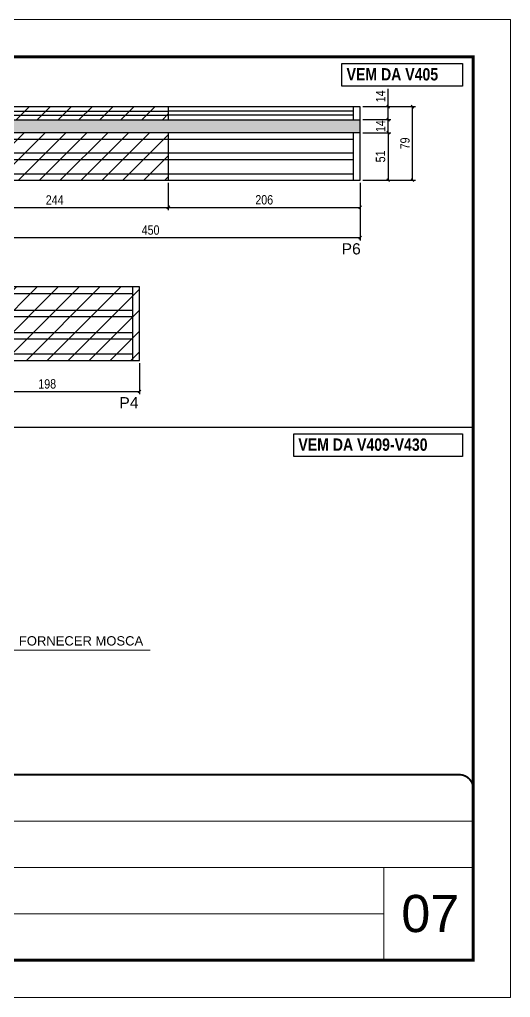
# Model space of a CAD drawing. Extents: x -15895 to 12929, y -2522 to 15173.
# Drawn here: x 7451 to 7978, y 12409 to 13459 of the extents above; entities that cross this region are included whole.
import ezdxf

# ---------------------------------------------------------------- set-up
doc = ezdxf.new("R2010")
doc.units = 0
doc.header["$PDMODE"] = 35
doc.header["$PDSIZE"] = -10
doc.linetypes.add('CONTINUO', pattern=[0])
doc.linetypes.add('DASHED', pattern=[0.75, 0.5, -0.25])
for name, color, linetype in [('5', 5, 'Continuous'), ('COTA', 241, 'Continuous'), ('NOMENCLATURA', 7, 'Continuous'), ('Painéis', 200, 'Continuous'), ('SARR_2.2x7', 40, 'Continuous'), ('SARR_EDITAR', 141, 'Continuous')]:
    doc.layers.add(name, color=color, linetype=linetype)
for name, color, linetype, lineweight in [('CARIMBO', 255, 'Continuous', 9), ('Folhas', 255, 'Continuous', 9), ('Hachura', 251, 'Continuous', 9), ('SARRAFO DE PRESSAO', 251, 'DASHED', 9)]:
    doc.layers.add(name, color=color, linetype=linetype, lineweight=lineweight)
doc.styles.add('ARIAL', font='arial.ttf')
doc.styles.add('COTA TECNICA', font='techl___.ttf', dxfattribs={"height": 10})
doc.styles.get("Standard").update_dxf_attribs({"font": 'arial.ttf'})
doc.styles.add('TECNICA', font='techb___.ttf', dxfattribs={"height": 10})
doc.dimstyles.new('3x', dxfattribs={"dimtxt": 10, "dimasz": 5, "dimexe": 7, "dimexo": 5, "dimgap": 4, "dimtad": 1, "dimdec": 4, "dimlfac": 0.333333, "dimdsep": 46, "dimtxsty": 'Standard', "dimblk": 'DOT', "dimcen": 0.09, "dimclrd": 1, "dimclre": 1, "dimclrt": 2, "dimadec": 0, "dimazin": 2, "dimtfac": 1, "dimtdec": 4, "dimtmove": 0, "dimatfit": 3, "dimldrblk": 'DOT', "dimfxl": 1, "dimtolj": 1, "dimtzin": 0, "dimlwd": 9, "dimlwe": 9, "dimarcsym": 0})
doc.dimstyles.new('PAINEL', dxfattribs={"dimtxt": 10, "dimasz": 3, "dimexe": 3, "dimexo": 3, "dimgap": 3, "dimtad": 1, "dimdec": 1, "dimzin": 12, "dimdsep": 46, "dimtxsty": 'COTA TECNICA', "dimblk1": 'OBLIQUE', "dimblk2": 'OBLIQUE', "dimsah": 1, "dimcen": 0.9, "dimclrd": 4, "dimclre": 4, "dimclrt": 240, "dimadec": 1, "dimazin": 3, "dimtfac": 1, "dimtdec": 1, "dimtmove": 0, "dimatfit": 3, "dimfxl": 1, "dimtolj": 1, "dimtzin": 12, "dimarcsym": 0})

# ---------------------------------------------------------------- blocks, each defined once
blk = doc.blocks.new('9999999999')
at = {"color": 30, "linetype": 'CONTINUO'}
for p, q in [((98564.6, 34379.6), (99584, 34379.6)), ((98564.6, 34329.8), (99488, 34329.8)), ((99584, 34329.8), (99488, 34329.8)), ((99488, 34329.8), (99488, 34230.2)), ((98564.6, 34280), (99488, 34280))]:
    blk.add_line(p, q, dxfattribs=at)
at = {"color": 30, "linetype": 'CONTINUO', "const_width": 2}
blk.add_lwpolyline([(99584, 34230.2), (99584, 34414.4, 0.414214), (99569, 34429.4), (98229, 34429.4, 0.414214), (98214, 34414.4), (98214, 34245.2, 0.414214), (98229, 34230.2), (99584, 34230.2)], format="xyb", dxfattribs=at)
at = {"layer": 'Folhas'}
blk.add_lwpolyline([(98139, 34190.2), (99624, 34190.2), (99624, 35240.2), (98139, 35240.2)], close=True, dxfattribs=at)
at = {"layer": 'Folhas', "color": 30, "const_width": 3}
blk.add_lwpolyline([(98214, 34230.2), (99584, 34230.2), (99584, 35200.2), (98214, 35200.2)], close=True, dxfattribs=at)
blk = doc.blocks.new('_Oblique')
at = {"color": 0, "linetype": 'ByBlock', "lineweight": -2}
blk.add_line((-0.5, -0.5), (0.5, 0.5), dxfattribs=at)
blk = doc.blocks.new('*D83')
at = {"layer": 'COTA', "color": 4, "lineweight": -2, "transparency": 16777216}
for p, q in [((7366.5, 13283.8), (7366.5, 13222.1)), ((7816.5, 13283.8), (7816.5, 13222.1)), ((7366.5, 13225.1), (7816.5, 13225.1))]:
    blk.add_line(p, q, dxfattribs=at)
at = {"layer": 'Defpoints', "color": 0, "transparency": 16777216}
for p in [(7366.5, 13286.8), (7816.5, 13286.8), (7816.5, 13225.1)]:
    blk.add_point(p, dxfattribs=at)
at = {"layer": 'COTA', "color": 4, "lineweight": -2, "transparency": 16777216, "xscale": 3, "yscale": 3, "zscale": 3, "rotation": 180}
blk.add_blockref('_Oblique', (7366.5, 13225.1), dxfattribs=at)
at = {"layer": 'COTA', "color": 4, "lineweight": -2, "transparency": 16777216, "xscale": 3, "yscale": 3, "zscale": 3}
blk.add_blockref('_Oblique', (7816.5, 13225.1), dxfattribs=at)
at = {"layer": 'COTA', "color": 240, "transparency": 16777216, "insert": (7591.5, 13233.2), "char_height": 10, "attachment_point": 5, "style": 'COTA TECNICA'}
blk.add_mtext('\\A1;450', dxfattribs=at)
blk = doc.blocks.new('*D84')
at = {"layer": 'COTA', "color": 4, "lineweight": -2, "transparency": 16777216}
for p, q in [((7366.5, 13283.8), (7366.5, 13254.6)), ((7610.5, 13283.8), (7610.5, 13254.6)), ((7366.5, 13257.6), (7610.5, 13257.6))]:
    blk.add_line(p, q, dxfattribs=at)
at = {"layer": 'Defpoints', "color": 0, "transparency": 16777216}
for p in [(7366.5, 13286.8), (7610.5, 13286.8), (7610.5, 13257.6)]:
    blk.add_point(p, dxfattribs=at)
at = {"layer": 'COTA', "color": 4, "lineweight": -2, "transparency": 16777216, "xscale": 3, "yscale": 3, "zscale": 3, "rotation": 180}
blk.add_blockref('_Oblique', (7366.5, 13257.6), dxfattribs=at)
at = {"layer": 'COTA', "color": 4, "lineweight": -2, "transparency": 16777216, "xscale": 3, "yscale": 3, "zscale": 3}
blk.add_blockref('_Oblique', (7610.5, 13257.6), dxfattribs=at)
at = {"layer": 'COTA', "color": 240, "transparency": 16777216, "insert": (7488.5, 13265.6), "char_height": 10, "attachment_point": 5, "style": 'COTA TECNICA'}
blk.add_mtext('\\A1;244', dxfattribs=at)
blk = doc.blocks.new('*D85')
at = {"layer": 'COTA', "color": 4, "lineweight": -2, "transparency": 16777216}
for p, q in [((7610.5, 13283.8), (7610.5, 13254.6)), ((7816.5, 13283.8), (7816.5, 13254.6)), ((7610.5, 13257.6), (7816.5, 13257.6))]:
    blk.add_line(p, q, dxfattribs=at)
at = {"layer": 'Defpoints', "color": 0, "transparency": 16777216}
for p in [(7610.5, 13286.8), (7816.5, 13286.8), (7816.5, 13257.6)]:
    blk.add_point(p, dxfattribs=at)
at = {"layer": 'COTA', "color": 4, "lineweight": -2, "transparency": 16777216, "xscale": 3, "yscale": 3, "zscale": 3, "rotation": 180}
blk.add_blockref('_Oblique', (7610.5, 13257.6), dxfattribs=at)
at = {"layer": 'COTA', "color": 4, "lineweight": -2, "transparency": 16777216, "xscale": 3, "yscale": 3, "zscale": 3}
blk.add_blockref('_Oblique', (7816.5, 13257.6), dxfattribs=at)
at = {"layer": 'COTA', "color": 240, "transparency": 16777216, "insert": (7713.5, 13265.7), "char_height": 10, "attachment_point": 5, "style": 'COTA TECNICA'}
blk.add_mtext('\\A1;206', dxfattribs=at)
blk = doc.blocks.new('*D86')
at = {"layer": 'COTA', "color": 4, "lineweight": -2, "transparency": 16777216}
for p, q in [((7819.5, 13337.8), (7849.5, 13337.8)), ((7846.5, 13337.8), (7846.5, 13286.8)), ((7819.5, 13286.8), (7849.5, 13286.8))]:
    blk.add_line(p, q, dxfattribs=at)
at = {"layer": 'Defpoints', "color": 0, "transparency": 16777216}
for p in [(7816.5, 13337.8), (7816.5, 13286.8), (7846.5, 13286.8)]:
    blk.add_point(p, dxfattribs=at)
at = {"layer": 'COTA', "color": 4, "lineweight": -2, "transparency": 16777216, "xscale": 3, "yscale": 3, "zscale": 3}
for p, rotation in [((7846.5, 13337.8), 90), ((7846.5, 13286.8), 270)]:
    blk.add_blockref('_Oblique', p, dxfattribs=dict(at, rotation=rotation))
at = {"layer": 'COTA', "color": 240, "transparency": 16777216, "insert": (7838.4, 13312.3), "char_height": 10, "attachment_point": 5, "rotation": 90, "style": 'COTA TECNICA'}
blk.add_mtext('\\A1;51', dxfattribs=at)
blk = doc.blocks.new('*D87')
at = {"layer": 'COTA', "color": 4, "lineweight": -2, "transparency": 16777216}
for p, q in [((7819.5, 13351.8), (7849.5, 13351.8)), ((7846.5, 13337.8), (7846.5, 13351.8)), ((7819.5, 13337.8), (7849.5, 13337.8))]:
    blk.add_line(p, q, dxfattribs=at)
at = {"layer": 'Defpoints', "color": 0, "transparency": 16777216}
for p in [(7816.5, 13351.8), (7846.5, 13351.8), (7816.5, 13337.8)]:
    blk.add_point(p, dxfattribs=at)
at = {"layer": 'COTA', "color": 4, "lineweight": -2, "transparency": 16777216, "xscale": 3, "yscale": 3, "zscale": 3}
for p, rotation in [((7846.5, 13351.8), 90), ((7846.5, 13337.8), 270)]:
    blk.add_blockref('_Oblique', p, dxfattribs=dict(at, rotation=rotation))
at = {"layer": 'COTA', "color": 240, "transparency": 16777216, "insert": (7838.4, 13344.8), "char_height": 10, "attachment_point": 5, "rotation": 90, "style": 'COTA TECNICA'}
blk.add_mtext('\\A1;14', dxfattribs=at)
blk = doc.blocks.new('*D88')
at = {"layer": 'COTA', "color": 4, "lineweight": -2, "transparency": 16777216}
for p, q in [((7846.5, 13365.8), (7846.5, 13384.9)), ((7819.5, 13365.8), (7849.5, 13365.8)), ((7846.5, 13351.8), (7846.5, 13365.8)), ((7819.5, 13351.8), (7849.5, 13351.8))]:
    blk.add_line(p, q, dxfattribs=at)
at = {"layer": 'Defpoints', "color": 0, "transparency": 16777216}
for p in [(7816.5, 13365.8), (7846.5, 13365.8), (7816.5, 13351.8)]:
    blk.add_point(p, dxfattribs=at)
at = {"layer": 'COTA', "color": 4, "lineweight": -2, "transparency": 16777216, "xscale": 3, "yscale": 3, "zscale": 3}
for p, rotation in [((7846.5, 13365.8), 90), ((7846.5, 13351.8), 270)]:
    blk.add_blockref('_Oblique', p, dxfattribs=dict(at, rotation=rotation))
at = {"layer": 'COTA', "color": 240, "transparency": 16777216, "insert": (7838.4, 13376.8), "char_height": 10, "attachment_point": 5, "rotation": 90, "style": 'COTA TECNICA'}
blk.add_mtext('\\A1;14', dxfattribs=at)
blk = doc.blocks.new('*D89')
at = {"layer": 'COTA', "color": 4, "lineweight": -2, "transparency": 16777216}
for p, q in [((7819.5, 13365.8), (7875.8, 13365.8)), ((7872.8, 13286.8), (7872.8, 13365.8)), ((7819.5, 13286.8), (7875.8, 13286.8))]:
    blk.add_line(p, q, dxfattribs=at)
at = {"layer": 'Defpoints', "color": 0, "transparency": 16777216}
for p in [(7816.5, 13365.8), (7872.8, 13365.8), (7816.5, 13286.8)]:
    blk.add_point(p, dxfattribs=at)
at = {"layer": 'COTA', "color": 4, "lineweight": -2, "transparency": 16777216, "xscale": 3, "yscale": 3, "zscale": 3}
for p, rotation in [((7872.8, 13365.8), 90), ((7872.8, 13286.8), 270)]:
    blk.add_blockref('_Oblique', p, dxfattribs=dict(at, rotation=rotation))
at = {"layer": 'COTA', "color": 240, "transparency": 16777216, "insert": (7864.7, 13326.3), "char_height": 10, "attachment_point": 5, "rotation": 90, "style": 'COTA TECNICA'}
blk.add_mtext('\\A1;79', dxfattribs=at)
blk = doc.blocks.new('*D102')
at = {"layer": 'COTA', "color": 4, "lineweight": -2, "transparency": 16777216}
for p, q in [((7381.5, 13090.3), (7381.5, 13056.9)), ((7579.5, 13090.3), (7579.5, 13056.9)), ((7381.5, 13059.9), (7579.5, 13059.9))]:
    blk.add_line(p, q, dxfattribs=at)
at = {"layer": 'Defpoints', "color": 0, "transparency": 16777216}
for p in [(7381.5, 13093.3), (7579.5, 13093.3), (7579.5, 13059.9)]:
    blk.add_point(p, dxfattribs=at)
at = {"layer": 'COTA', "color": 4, "lineweight": -2, "transparency": 16777216, "xscale": 3, "yscale": 3, "zscale": 3, "rotation": 180}
blk.add_blockref('_Oblique', (7381.5, 13059.9), dxfattribs=at)
at = {"layer": 'COTA', "color": 4, "lineweight": -2, "transparency": 16777216, "xscale": 3, "yscale": 3, "zscale": 3}
blk.add_blockref('_Oblique', (7579.5, 13059.9), dxfattribs=at)
at = {"layer": 'COTA', "color": 240, "transparency": 16777216, "insert": (7480.5, 13068), "char_height": 10, "attachment_point": 5, "style": 'COTA TECNICA'}
blk.add_mtext('\\A1;198', dxfattribs=at)
blk = doc.blocks.new('_Dot')
at = {"color": 0, "linetype": 'ByBlock', "lineweight": -2}
blk.add_line((-0.5, 0), (-1, 0), dxfattribs=at)
at = {"color": 0, "linetype": 'ByBlock', "const_width": 0.5}
blk.add_lwpolyline([(-0.25, 0, 1), (0.25, 0, 1)], format="xyb", close=True, dxfattribs=at)

msp = doc.modelspace()

# ---------------------------------------------------------------- hatches: boundary and pattern name
at = {"layer": 'COTA'}
h = msp.add_hatch(dxfattribs=at)
h.set_pattern_fill('AR-CONC', color=256, scale=0.03)
h.paths.add_polyline_path([(7366.53, 13337.75), (7816.53, 13337.75), (7816.53, 13351.75), (7366.53, 13351.75), (7366.53, 13365.75), (7339.53, 13365.75), (7339.53, 13351.75), (6893.53, 13351.75), (6893.53, 13337.75), (7339.53, 13337.75), (7339.53, 13286.75), (7366.53, 13286.75)])
at = {"layer": 'Hachura', "linetype": 'ByBlock'}
h = msp.add_hatch(dxfattribs=at)
h.set_pattern_fill('ANSI31', color=256, scale=5)
h.paths.add_polyline_path([(7137.53, 13286.75), (7137.53, 13335.75), (6893.53, 13335.75), (6893.53, 13286.75)])
h.paths.add_polyline_path([(7339.53, 13286.75), (7339.53, 13337.75), (7137.53, 13337.75), (7137.53, 13286.75)])
h.paths.add_polyline_path([(7610.53, 13286.75), (7610.53, 13337.75), (7366.53, 13337.75), (7366.53, 13286.75)])
h.paths.add_polyline_path([(7610.53, 13351.75), (7610.53, 13365.75), (7366.53, 13365.75), (7366.53, 13351.75)])
h = msp.add_hatch(dxfattribs=at)
h.set_pattern_fill('ANSI31', color=256, scale=5)
h.paths.add_polyline_path([(7137.53, 13172.27), (6893.53, 13172.27), (6893.53, 13093.27), (7137.53, 13093.27)])
h.paths.add_polyline_path([(7381.53, 13172.27), (7137.53, 13172.27), (7137.53, 13093.27), (7381.53, 13093.27)])
h.paths.add_polyline_path([(7579.53, 13172.27), (7381.53, 13172.27), (7381.53, 13093.27), (7579.53, 13093.27)])

# ---------------------------------------------------------------- linework, layer by layer
at = {"layer": 'COTA'}
for p, q in [((7816.53, 13337.75), (7816.53, 13351.75)), ((6567.87, 13021.67), (7937.87, 13021.67))]:
    msp.add_line(p, q, dxfattribs=at)
at = {"layer": 'NOMENCLATURA'}
for points in [[(7796.92, 13412.2), (7926.55, 13412.2), (7926.55, 13387.63), (7796.92, 13387.63)], [(7745.18, 13014.59), (7926.55, 13014.59), (7926.55, 12990.02), (7745.18, 12990.02)]]:
    msp.add_lwpolyline(points, close=True, dxfattribs=at)
at = {"layer": 'Painéis', "linetype": 'ByBlock'}
for p, q in [((7816.53, 13365.75), (7366.53, 13365.75)), ((7610.53, 13365.75), (7610.53, 13351.75)), ((7816.53, 13351.75), (7816.53, 13365.75)), ((7366.53, 13351.75), (7816.53, 13351.75)), ((7816.53, 13337.75), (7366.53, 13337.75)), ((7610.53, 13337.75), (7610.53, 13286.75)), ((7816.53, 13286.75), (7816.53, 13337.75)), ((7366.53, 13286.75), (7816.53, 13286.75)), ((7579.53, 13172.27), (6893.53, 13172.27)), ((7579.53, 13093.27), (7579.53, 13172.27)), ((6893.53, 13093.27), (7579.53, 13093.27))]:
    msp.add_line(p, q, dxfattribs=at)
at = {"layer": 'SARR_2.2x7', "linetype": 'Continuous'}
for p, q in [((7809.53, 13351.75), (7809.53, 13365.75)), ((7809.53, 13286.75), (7809.53, 13337.75)), ((7373.53, 13330.75), (7610.53, 13330.75)), ((7610.53, 13330.75), (7809.53, 13330.75)), ((7373.53, 13316.19), (7610.53, 13316.19)), ((7610.53, 13316.19), (7809.53, 13316.19)), ((7373.53, 13309.19), (7610.53, 13309.19)), ((7610.53, 13309.19), (7809.53, 13309.19)), ((7373.53, 13293.75), (7610.53, 13293.75)), ((7610.53, 13293.75), (7809.53, 13293.75)), ((7572.53, 13093.27), (7572.53, 13172.27)), ((6900.53, 13165.27), (7572.53, 13165.27)), ((6900.53, 13147.41), (7572.53, 13147.41)), ((6900.53, 13140.41), (7572.53, 13140.41)), ((6900.53, 13123.41), (7572.53, 13123.41)), ((6900.53, 13116.41), (7572.53, 13116.41)), ((6900.53, 13100.27), (7572.53, 13100.27))]:
    msp.add_line(p, q, dxfattribs=at)
at = {"layer": 'SARR_EDITAR', "linetype": 'Continuous'}
for p, q in [((7373.53, 13360.75), (7610.53, 13360.75)), ((7373.53, 13356.75), (7610.53, 13356.75)), ((7809.53, 13360.75), (7610.53, 13360.75)), ((7809.53, 13356.75), (7610.53, 13356.75))]:
    msp.add_line(p, q, dxfattribs=at)

# ---------------------------------------------------------------- block references
at = {"layer": 'SARRAFO DE PRESSAO', "color": 6, "linetype": 'ByBlock'}
msp.add_blockref('9999999999', (-91646.11, -21780.92), dxfattribs=at)

# ---------------------------------------------------------------- texts
at = {"layer": '5', "linetype": 'Continuous'}
for s, rotation, p in [('P6', 359.99996, (7796.61, 13207.08)), ('P4', 0.00004, (7558.01, 13041.86))]:
    msp.add_text(s, height=12, rotation=rotation, dxfattribs=at).set_placement(p)
at = {"layer": 'CARIMBO', "style": 'ARIAL'}
for s, height, p in [('FORNECER MOSCA', 10, (7450.06, 12787.17)), ('07', 40, (7860.73, 12479.43))]:
    msp.add_text(s, height=height, dxfattribs=at).set_placement(p)
at = {"layer": 'NOMENCLATURA', "style": 'TECNICA'}
for s, p in [('VEM DA V405', (7801.93, 13393.9)), ('VEM DA V409-V430', (7750.19, 12996.28))]:
    msp.add_text(s, height=13.2, dxfattribs=at).set_placement(p)

# ---------------------------------------------------------------- dimensions: what is measured, and where the dimension line sits
at = {"layer": 'COTA'}
for base, p1, p2, angle, picture, middle in [((7846.48, 13365.75), (7816.53, 13351.75), (7816.53, 13365.75), 90, '*D88', (7838.41, 13376.81)), ((7872.8, 13365.75), (7816.53, 13286.75), (7816.53, 13365.75), 90, '*D89', (7864.7, 13326.25)), ((7846.48, 13286.75), (7816.53, 13337.75), (7816.53, 13286.75), 90, '*D86', (7838.37, 13312.25)), ((7816.53, 13225.09), (7366.53, 13286.75), (7816.53, 13286.75), 180, '*D83', (7591.53, 13233.2))]:
    dim = msp.add_linear_dim(base=base, p1=p1, p2=p2, angle=angle, dimstyle='PAINEL', dxfattribs=at)
    dim.commit()
    dim.dimension.update_dxf_attribs({"geometry": picture, "text_midpoint": middle})
dim = msp.add_linear_dim(base=(7846.48, 13351.75), p1=(7816.53, 13337.75), p2=(7816.53, 13351.75), angle=90, dimstyle='PAINEL', dxfattribs=at)
dim.commit()
dim.dimension.update_dxf_attribs({"geometry": '*D87', "text_midpoint": (7846.48, 13344.75), "dimtype": 160})
for base, p1, p2, picture, middle in [((7610.53, 13257.58), (7366.53, 13286.75), (7610.53, 13286.75), '*D84', (7488.53, 13265.65)), ((7579.53, 13059.87), (7381.53, 13093.27), (7579.53, 13093.27), '*D102', (7480.53, 13067.97))]:
    dim = msp.add_linear_dim(base=base, p1=p1, p2=p2, dimstyle='PAINEL', dxfattribs=at)
    dim.commit()
    dim.dimension.update_dxf_attribs({"geometry": picture, "text_midpoint": middle})
dim = msp.add_linear_dim(base=(7816.53, 13257.58), p1=(7610.53, 13286.75), p2=(7816.53, 13286.75), dimstyle='PAINEL', override={"dimtmove": 1}, dxfattribs=at)
dim.commit()
dim.dimension.update_dxf_attribs({"geometry": '*D85', "text_midpoint": (7713.53, 13265.68)})

# ---------------------------------------------------------------- leaders
at = {"layer": 'Hachura'}
msp.add_leader([(7414.67, 12736.72), (7444.03, 12782.17), (7591.14, 12782.17)], dimstyle='3x', override={"dimasz": 17.5, "dimtad": 0}, dxfattribs=at)

doc.saveas('drawing.dxf')
